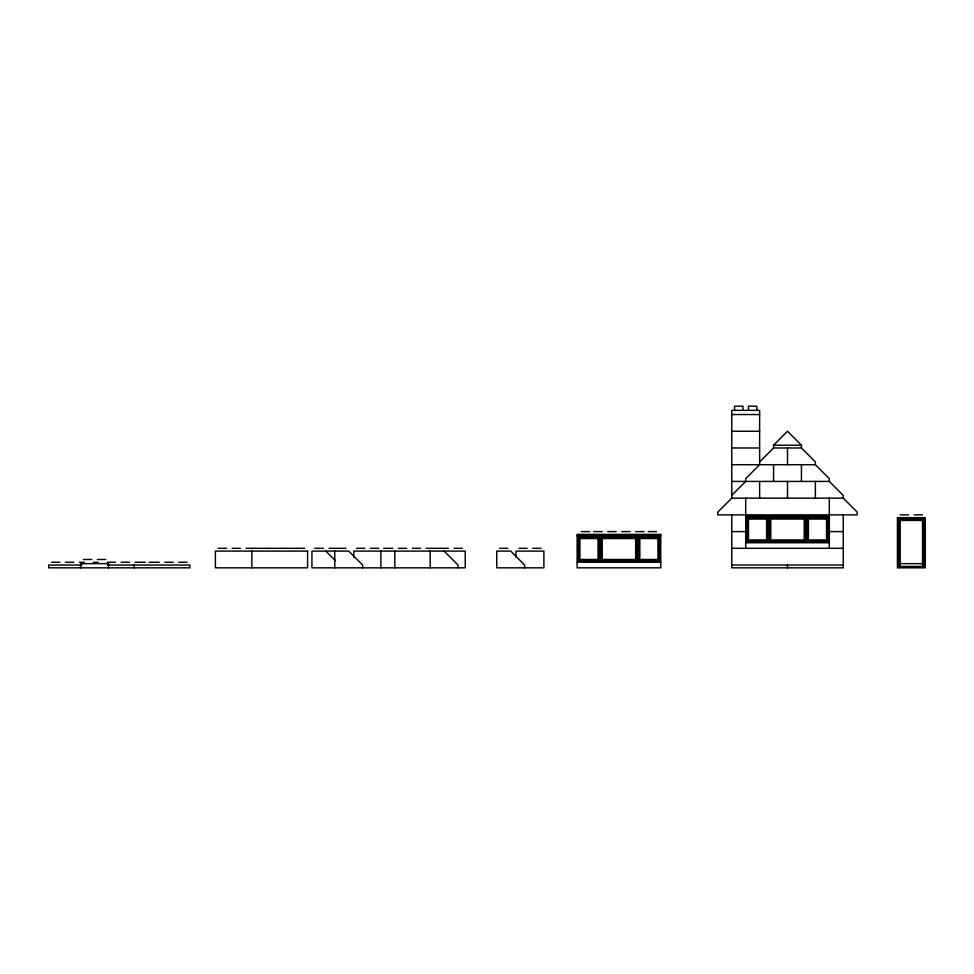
<?xml version="1.0" encoding="UTF-8"?>
<svg xmlns="http://www.w3.org/2000/svg" width="974" height="974" viewBox="0 0 974 974"><rect width="100%" height="100%" fill="white"/><g stroke="black" fill="none" stroke-linecap="round" stroke-linejoin="round"><path stroke-width="1.46" d="M759.635 461.919L773.563 447.979L773.563 445.191L787.503 431.263L801.444 445.191L801.444 447.979L815.372 461.919L815.372 464.708L829.312 478.636L829.312 481.424L843.24 495.364L843.24 498.152L857.181 512.081L857.181 514.869L717.826 514.869L717.826 512.081L731.766 498.152L843.24 498.152M731.766 495.364L745.694 481.424L745.694 478.636L759.635 464.708L759.635 410.358L731.766 410.358L731.766 498.152M731.766 414.534L759.635 414.534M731.766 431.263L759.635 431.263M773.563 445.191L801.444 445.191M731.766 447.979L759.635 447.979M773.563 447.979L801.444 447.979M731.766 464.708L815.372 464.708M731.766 481.424L829.312 481.424M900.22 514.869L908.584 514.869M914.148 514.869L922.512 514.869M745.694 516.269L829.312 516.269M581.308 531.597L589.672 531.597M593.848 531.597L602.212 531.597M607.788 531.597L616.152 531.597M621.729 531.597L630.081 531.597M635.657 531.597L644.021 531.597M648.197 531.597L656.561 531.597M731.766 531.597L745.694 531.597M829.312 531.597L843.24 531.597M577.132 535.773L660.737 535.773M745.694 542.737L829.312 542.737M218.176 548.313L226.54 548.313M232.104 548.313L240.468 548.313M246.045 548.313L254.409 548.313M254.628 548.313L268.337 548.313M268.568 548.313L282.277 548.313M282.497 548.313L296.206 548.313M296.437 548.313L304.801 548.313M314.724 548.313L323.49 548.313M329.066 548.313L345.916 548.313M356.521 548.313L364.885 548.313M370.449 548.313L378.813 548.313M383.683 548.313L392.753 548.313M398.329 548.313L406.682 548.313M412.258 548.313L420.622 548.313M426.198 548.313L448.49 548.313M454.067 548.313L462.431 548.313M499.54 548.313L507.904 548.313M518.801 548.313L527.153 548.313M532.729 548.313L541.094 548.313M731.766 548.313L843.24 548.313M83.411 559.466L91.775 559.466M97.351 559.466L105.716 559.466M51.488 562.254L59.852 562.254M65.416 562.254L73.781 562.254M79.357 562.254L84.263 562.254M93.297 562.254L98.204 562.254M107.225 562.254L115.589 562.254M121.166 562.254L129.53 562.254M135.094 562.254L145.309 562.254M149.034 562.254L159.249 562.254M164.813 562.254L173.177 562.254M178.753 562.254L187.118 562.254M577.132 562.254L660.737 562.254M900.22 563.642L922.512 563.642M81.84 565.042L48.7 565.042L48.7 567.83L189.906 567.83L189.906 565.042L107.457 565.042M731.766 565.042L843.24 565.042M444.12 551.101L458.06 565.042L458.06 567.83M325.864 551.101L335.519 560.744M922.512 566.43L922.512 520.445L900.22 520.445L900.22 566.43M843.24 514.869L843.24 567.83L731.766 567.83L731.766 514.869M829.312 498.152L829.312 548.313M815.372 481.424L815.372 498.152M801.444 464.708L801.444 481.424M787.503 447.979L787.503 464.708M787.503 481.424L787.503 498.152M787.503 565.042L787.503 567.83M773.563 464.708L773.563 481.424M759.635 481.424L759.635 498.152M756.847 410.358L756.847 406.17L748.482 406.17L748.482 410.358M745.694 498.152L745.694 548.313M742.906 410.358L742.906 406.17L734.554 406.17L734.554 410.358M524.621 567.83L524.621 565.042L510.693 551.101L496.752 551.101L496.752 567.83L543.882 567.83L543.882 551.101L516.013 551.101L516.013 557.189M430.191 551.101L430.191 567.83M394.835 551.101L394.835 567.83M380.895 551.101L380.895 567.83M362.632 567.83L362.632 565.042L348.692 551.101L311.936 551.101L311.936 567.83L465.219 567.83L465.219 551.101L353.732 551.101L353.732 557.189M334.764 551.101L334.764 567.83M251.84 551.101L251.84 567.83M134.156 565.042L134.156 567.83M108.491 567.83L108.491 563.642L80.623 563.642L80.623 567.83M767.999 517.657L747.095 517.657L747.095 541.349L767.999 541.349L767.999 517.657M805.62 517.657L769.387 517.657L769.387 541.349L805.62 541.349L805.62 517.657M827.912 517.657L807.008 517.657L807.008 541.349L827.912 541.349L827.912 517.657M925.3 517.657L897.431 517.657L897.431 567.83L925.3 567.83L925.3 517.657M766.599 519.057L748.482 519.057L748.482 539.949L766.599 539.949L766.599 519.057M804.22 519.057L770.775 519.057L770.775 539.949L804.22 539.949L804.22 519.057M826.524 519.057L808.408 519.057L808.408 539.949L826.524 539.949L826.524 519.057M923.912 519.057L898.819 519.057L898.819 566.43L923.912 566.43L923.912 519.057M660.737 534.385L577.132 534.385L577.132 567.83L660.737 567.83L660.737 534.385M599.424 537.161L578.519 537.161L578.519 560.854L599.424 560.854L599.424 537.161M637.057 537.161L600.824 537.161L600.824 560.854L637.057 560.854L637.057 537.161M659.349 537.161L638.445 537.161L638.445 560.854L659.349 560.854L659.349 537.161M598.036 538.561L579.92 538.561L579.92 559.466L598.036 559.466L598.036 538.561M635.657 538.561L602.212 538.561L602.212 559.466L635.657 559.466L635.657 538.561M657.949 538.561L639.845 538.561L639.845 559.466L657.949 559.466L657.949 538.561M307.589 551.101L215.388 551.101L215.388 567.83L307.589 567.83L307.589 551.101"/></g></svg>
